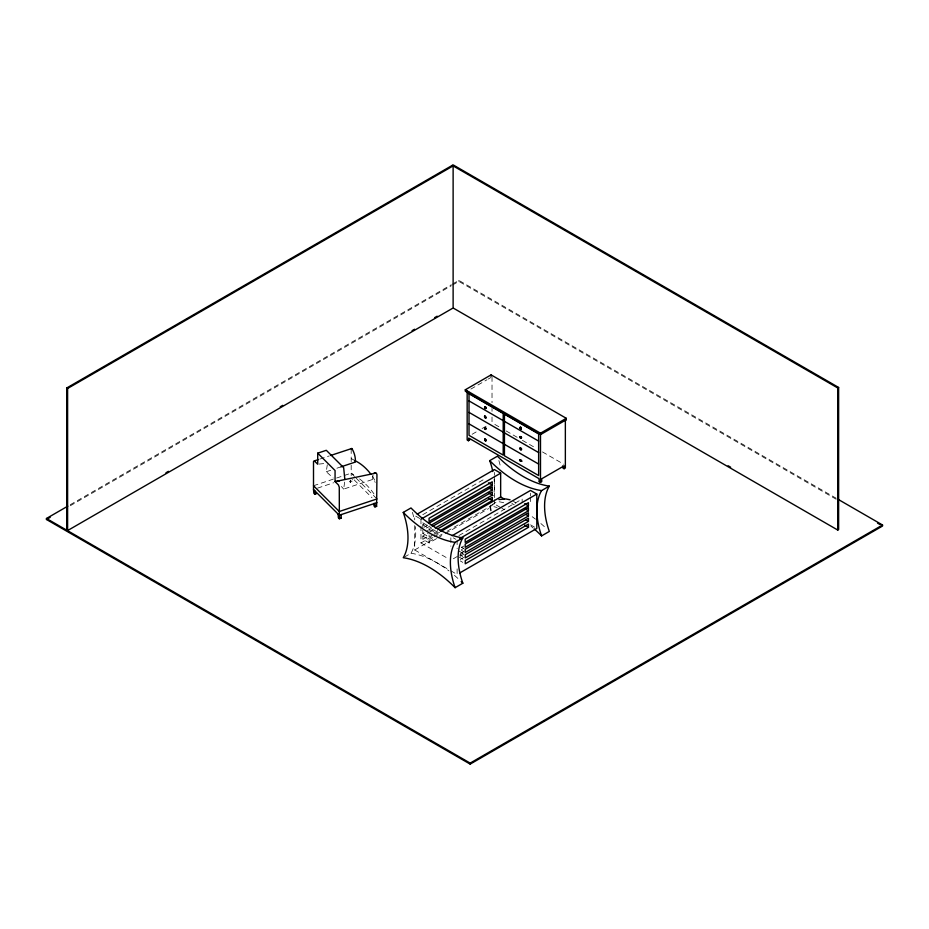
<?xml version="1.0" encoding="UTF-8"?>
<svg xmlns="http://www.w3.org/2000/svg" width="929" height="929" viewBox="0 0 929 929"><rect width="100%" height="100%" fill="white"/><g stroke="black" fill="none" stroke-linecap="round" stroke-linejoin="round"><path stroke-width="0.7" stroke-dasharray="4.64 3.48" d="M352.045 481.803L351.092 480.85L349.443 481.396L350.396 482.36L352.045 481.803L352.277 479.341M327.287 464.732L326.3 471.735L333.139 477.959M344.647 482.093L343.66 489.107L372.75 479.41L375.27 482.337M70.267 504.714L451.32 284.727M452.574 283.995L458.833 280.384L836.17 498.234M70.267 505.736L451.32 285.737M452.574 285.006L458.833 281.394L836.17 499.245M470.887 389.065L487.04 379.729M488.282 379.02L490.779 377.58M472.129 434.273L477.1 431.404M482.07 428.536L488.282 424.948M422.788 514.678L486.018 478.168M422.811 527.986L422.811 524.769L425.285 523.341M424.042 527.277L427.77 525.129M426.55 528.044L430.266 525.895M422.811 524.769L429.07 528.392L431.544 526.964M422.823 530.192L422.823 533.409L427.781 530.54M429.024 529.832L431.509 528.404M430.313 530.889L432.786 529.46M436.549 538.646L429.117 542.931L422.846 539.319L422.846 536.103L429.047 532.526M430.29 531.806L434.006 529.658M432.809 531.667L435.295 530.238M422.846 539.319L429.047 535.743M434.006 532.874L437.722 530.726M422.823 533.409L429.093 537.02L432.809 534.872M434.052 534.163L437.768 532.015M420.976 526.174L420.976 542.942L434.667 535.046M435.91 534.326L439.649 532.166M422.846 536.103L429.117 539.726L432.833 537.577M434.075 536.857L440.276 533.281M491.94 504.679L497.456 501.497A103.932 60.002 60 0 1 503.75 502.752M414.706 525.605L414.706 549.968L434.633 538.46M439.614 535.592L442.099 534.152M447.081 531.272L494.391 503.959L500.626 507.559M404.359 557.086L410.978 553.266A60.931 35.174 60 0 0 415.333 526.615M437.791 537.926L443.992 534.349M445.235 533.629L488.619 508.581M458.938 535.545L522.156 499.036L522.156 502.252M461.434 547.425L463.908 545.997M461.446 549.631L463.931 548.203M460.215 553.556L463.931 551.408M453.34 558.759L458.322 555.89M459.576 555.17L463.304 553.01M460.238 556.262L463.954 554.114M460.238 559.467L463.954 557.319M319.808 459.089L329.307 455.918M326.3 471.735L331.583 469.969M336.879 468.204L340.838 466.892M313.503 485.739L351.185 473.175A110.214 63.636 0 0 1 353.694 474.754M317.544 488.131L333.685 482.743M319.077 464.082L324.546 463.501M354.773 460.54L351.185 458.531L355.389 462.038M494.82 424.414L499.837 427.317M506.108 430.928L517.395 437.443M522.412 440.346L536.207 448.312M542.478 451.935L563.798 464.245M511.867 503.413L514.352 504.853M501.881 508.279L504.377 509.719M530.564 524.85L536.799 528.45M419.722 518.463L414.706 515.572L414.706 519.868M453.364 537.879L455.872 539.331M422.788 522.818L429.047 526.441M461.458 547.088L463.966 548.54M461.458 550.305L463.966 551.745M458.972 551.06L462.735 553.231M460.227 554.996L462.735 556.448M458.996 556.97L464.001 559.862M460.25 560.907L462.758 562.359M420.976 542.942L448.37 558.759M414.706 549.968L449.636 570.127M450.879 570.847L457.114 574.447L457.114 567.282M513.435 501.207L515.885 503.146M351.185 473.175L355.145 477.134M356.144 478.133L376.953 498.943M354.158 479.887L371.995 497.723M341.431 486.506L343.66 489.107M372.506 476.147L375.061 480.816M350.338 479.991L350.396 482.36M530.54 493.229L530.54 496.028M530.54 497.421L530.54 501.614M494.391 472.431L494.391 475.3M494.391 476.728L494.391 498.234M494.391 499.663L494.391 503.959M492.022 376.86L492.022 402.698M492.022 408.446L492.022 411.315M492.022 417.051L492.022 422.8M458.833 280.384L458.833 281.394M457.114 540.051L457.114 548.656M450.855 537.833L450.855 546.217M429.07 528.392L429.07 531.609M429.093 534.883L429.093 537.02M429.117 539.726L429.117 542.931M420.976 519.183L420.976 524.78M372.75 479.41L372.75 477.599A10.753 4.39 71.6 0 1 373.052 474.998M351.185 448.893L351.185 463.85M351.185 465.185L351.185 475.671M410.978 553.266A103.932 60.002 60 0 1 448.997 570.917M454.409 575.33A103.932 60.002 60 0 1 458.659 579.139M412.406 512.332A60.931 35.174 60 0 1 414.299 519.926M532.189 516.71A103.932 60.002 60 0 1 535.476 519.148M540.875 523.55A103.932 60.002 60 0 1 545.137 527.37M493.903 506.711A103.932 60.002 60 0 1 497.096 507.501M531.005 526.197A103.932 60.002 60 0 1 533.153 528.009M494.089 479.294A60.931 35.174 60 0 1 493.508 495.854M498.873 460.563A60.931 35.174 60 0 1 500.777 468.146M359.558 478.911A110.214 63.636 0 0 1 374.921 495.378"/><path stroke-width="1.39" d="M344.833 479.387L343.66 467.659L326.3 450.298L317.706 453.166L317.706 464.221L314.374 460.9L313.503 461.446L313.503 489.478L313.839 493.264L314.792 494.216L316.452 493.671L315.5 492.718M338.063 514.039L338.4 517.825L339.352 518.777L341.013 518.231L341.349 514.538M373.772 503.437L374.004 505.957L374.956 506.92L376.605 506.363L376.953 474.649L376.326 473.024L335.067 481.594L335.067 470.527L317.706 453.166M467.159 391.214L467.159 440.021L468.402 440.741L468.715 438.047L538.936 478.598L539.25 481.64L540.492 482.36L541.735 481.64L541.735 478.772L564.112 465.859L564.112 468.727L565.355 468.007L565.355 419.2L566.284 419.745L566.284 418.305L491.081 374.886L465.29 389.785L465.29 391.214L540.492 434.633L566.284 419.745M521.064 428.002L521.343 428.71M521.064 448.823L521.343 449.531M484.845 406.739L485.565 408.528M484.845 416.064L485.681 417.818L484.729 416.111M485.832 417.853L484.624 416.366M485.948 429.303L484.845 427.549M520.275 436.525L521.366 438.267M521.25 438.314L520.983 436.978M520.275 448.01L520.101 449.148M521.239 449.45L520.519 449.671M521.25 461.272L521.227 460.633M490.895 505.434L490.21 506.746L490.895 510.59M484.787 427.723C485.124 431.939 487.11 425.645 484.462 428.339M520.054 427.491L520.925 427.723M520.217 436.7L520.507 438.302M520.054 459.785C526.093 463.385 515.653 459.181 521.204 460.285M351.185 448.893L351.801 448.498L352.857 450.251A10.753 4.39 71.6 0 1 355.389 460.238L355.389 462.038L340.838 466.892M66.737 387.974L67.608 388.473L453.12 165.896L453.12 307.987L67.608 530.564L66.737 530.053L66.737 387.974L453.12 164.886L838.632 387.463L838.632 529.553L837.761 530.053L453.503 308.207M838.678 499.674L882.55 525.013L882.55 526.023L470.167 764.114L46.45 519.485L46.45 518.475L67.759 506.166M46.45 519.485L50.212 517.314M165.943 472.78L168.451 471.328M280.21 406.809L282.718 405.358M412.07 330.678L414.578 329.238M434.667 317.637L437.176 316.185M468.402 440.741L469.644 440.021M492.823 471.537A60.931 35.174 60 0 0 489.734 460.633L497.456 456.185A103.932 60.002 60 0 0 549.318 486.122A60.931 35.174 60 0 0 549.318 531.434L541.595 535.894A103.932 60.002 60 0 0 534.233 528.938M403.256 512.413L410.978 507.954A103.932 60.002 60 0 0 462.839 537.903A60.931 35.174 60 0 0 462.839 583.215L455.117 587.674A103.932 60.002 60 0 0 403.256 557.725A60.931 35.174 60 0 0 403.256 512.413A103.932 60.002 60 0 0 455.117 542.35L462.839 537.903M465.29 389.785L540.492 433.204L566.284 418.305M417.202 514.132L494.391 469.563L500.661 473.186L500.661 496.945L440.892 531.446M420.976 519.183L500.661 473.186M492.277 485.008L429.059 521.506L429.059 518.289L492.277 481.791L492.277 485.008L488.515 482.836M429.047 523.224L492.265 486.726L492.265 489.943L431.532 525.013M432.786 526.244L492.289 491.894L492.289 495.099L435.271 528.02M437.768 528.798L492.312 497.305L492.312 500.522L440.253 530.587M539.25 481.64L540.492 480.92M452.098 535.719L530.54 490.431L536.799 494.054L536.799 528.45L459.611 573.019M489.734 460.633A103.932 60.002 60 0 0 541.595 490.582L549.318 486.122M459.611 538.623L536.799 494.054M528.427 505.875L465.197 542.373L465.197 539.157L528.427 502.659L528.427 505.875L524.664 503.704M528.415 510.811L465.197 547.309L465.197 544.092L528.415 507.594L528.415 510.811L524.653 508.639M528.438 515.967L465.22 552.476L465.22 549.26L528.438 512.762L528.438 515.967L525.93 514.527M528.462 521.39L465.232 557.888L465.232 554.683L528.462 518.173L528.462 521.39L525.953 519.95M528.485 527.3L465.255 563.798L465.255 560.593L528.485 524.084L528.485 527.3L524.722 525.129M452.249 165.397L837.761 387.974L838.632 387.463M46.45 518.475L470.167 763.104L882.55 525.013M314.374 460.9L318.45 459.541M330.666 455.465L351.801 448.498M376.953 498.943L339.271 511.496L313.503 485.739M376.953 502.682L339.271 515.235L313.503 489.478M498.896 499.57L505.806 498.943L510.067 499.79M339.178 481.152L335.067 481.594L338.4 484.915L339.271 487.214L339.352 518.777M485.948 408.493C483.266 408.516 485.321 405.125 485.925 408.261M485.948 417.818L485.101 417.736M520.159 427.235L521.204 427.99M484.729 427.595L485.774 428.35M520.774 428.977L521.366 428.943M520.159 436.56L521.343 438.047M520.774 438.314C523.712 436.955 517.801 435.573 520.797 438.453M484.729 439.069L485.902 440.207M485.344 440.822L485.948 440.787M520.159 448.045L520.925 448.533M520.437 448.184L521.111 449.752M520.774 449.799C523.155 449.891 519.985 446.222 519.892 448.8M520.437 459.669L521.111 461.237M520.774 461.283L521.366 461.237M485.089 408.516C487.679 409.259 484.915 404.754 484.566 407.552M521.111 428.943L520.182 427.456M485.379 429.477L484.59 428.722M485.263 439.336L485.681 440.787M485.101 440.694C488.062 441.449 484.044 436.839 484.671 440.172M354.773 460.54C361.184 463.606 366.595 468.506 370.845 474.15M877.533 523.132L880.042 524.571M728.127 465.754L730.647 467.206M469.017 393.733L503.204 413.463L503.204 455.094L469.017 435.353L469.017 392.293M469.017 400.91L503.204 420.64M504.447 421.36L538.634 441.089M469.017 412.383L503.204 432.124M504.447 432.844L538.634 452.574M564.112 468.727L562.869 468.007L562.66 465.975M469.017 423.868L503.204 443.609M504.447 444.329L538.634 464.059M488.515 487.771L492.265 489.943M500.661 496.945L504.389 499.105M488.538 492.939L492.289 495.099M488.549 498.35L492.312 500.522M520.507 428.977L520.019 428.362M484.857 417.504C488.143 418.921 483.812 413.602 484.81 417.585M520.507 461.272L520.019 460.656M375.653 505.411L376.605 506.363M340.06 517.279L341.013 518.231M519.892 427.979C522.226 431.474 521.297 424.855 519.996 428.014M484.671 417.214L484.439 416.517M374.863 503.367L374.956 506.92M314.71 490.675L314.792 494.216M837.761 387.974L837.761 530.053M540.492 433.204L540.492 482.36M491.081 374.886L491.081 376.326M470.167 763.104L470.167 764.114M67.608 388.473L67.608 530.564M455.117 587.674A60.931 35.174 60 0 1 455.117 542.35M461.179 581.554A103.932 60.002 60 0 1 462.839 583.215M541.595 535.894A60.931 35.174 60 0 1 541.595 490.582M373.934 473.291A10.753 4.39 71.6 0 1 375.281 472.675M538.634 433.913L504.447 414.183L504.447 455.802L538.634 475.543L538.634 433.913"/></g></svg>
